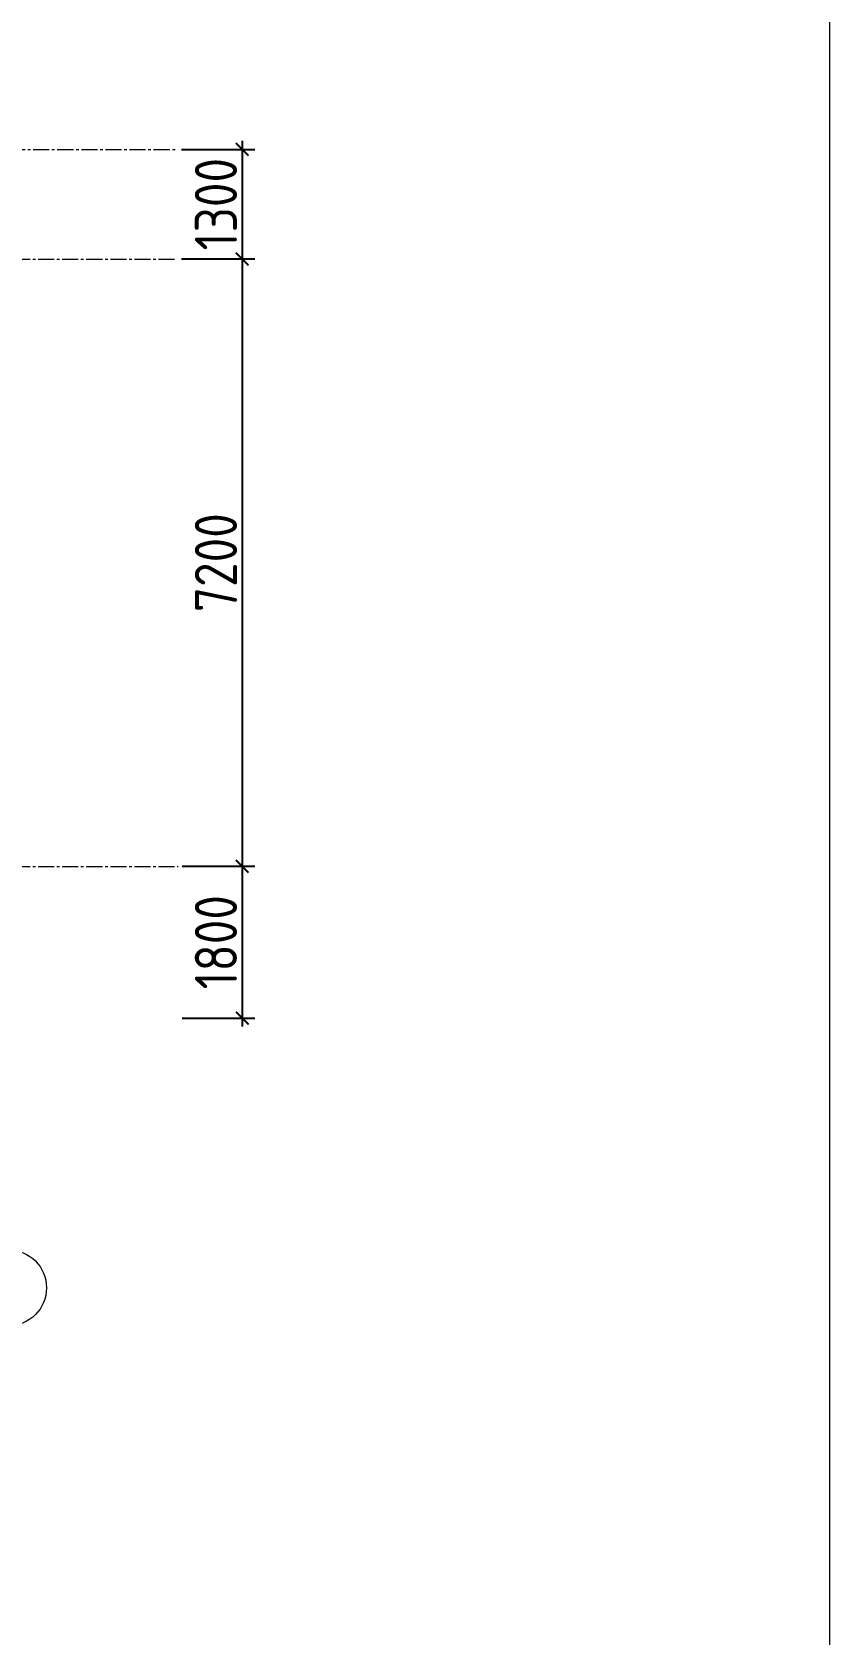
# Model space of a CAD drawing. Header units: millimetres. Extents: x 163705 to 1616509, y 81827 to 302547.
# Drawn here: x 921388 to 930852, y 133947 to 152950 of the extents above; entities that cross this region are included whole.
import ezdxf

# ---------------------------------------------------------------- set-up
doc = ezdxf.new("R2010")
doc.units = ezdxf.units.MM
doc.header["$LTSCALE"] = 10
doc.linetypes.add('CENTER2', pattern=[28.575, 19.05, -3.175, 3.175, -3.175])
for name, color, linetype, lineweight in [('1-中心线', 1, 'CENTER2', 0), ('1-图框层', 7, 'Continuous', 0), ('1-护栏', 4, 'Continuous', 18), ('1-标注', 3, 'Continuous', 0)]:
    doc.layers.add(name, color=color, linetype=linetype, lineweight=lineweight)
doc.styles.add('HZ', font='gbenor.shx', dxfattribs={"bigfont": 'gbcbig.shx'})
doc.dimstyles.new('100$0', dxfattribs={"dimscale": 100, "dimtxt": 5, "dimasz": 1.5, "dimexe": 1.5, "dimexo": 0.5, "dimtad": 1, "dimdec": 0, "dimdsep": 46, "dimtxsty": 'HZ', "dimblk": 'ARCHTICK', "dimcen": 2.5, "dimdle": 1, "dimclrd": 256, "dimclre": 256, "dimadec": 0, "dimazin": 0, "dimtfac": 1, "dimtdec": 0, "dimtmove": 0, "dimatfit": 3, "dimfxl": 0, "dimarcsym": 0})

# ---------------------------------------------------------------- blocks, each defined once
blk = doc.blocks.new('_ArchTick')
at = {"const_width": 0.15}
blk.add_lwpolyline([(-0.5, -0.5), (0.5, 0.5)], dxfattribs=at)
blk = doc.blocks.new('*D466')
at = {"layer": '1-标注', "lineweight": -2, "transparency": 16777216}
for p, q in [((923881, 151660), (923881, 150160)), ((923159, 151560), (924031, 151560)), ((923159, 150260), (924031, 150260))]:
    blk.add_line(p, q, dxfattribs=at)
at = {"layer": 'Defpoints', "transparency": 16777216}
for p in [(923109, 151560), (923109, 150260), (923881, 150260)]:
    blk.add_point(p, dxfattribs=at)
at = {"layer": '1-标注', "lineweight": -2, "transparency": 16777216, "xscale": 150, "yscale": 150, "zscale": 150}
for p, rotation in [((923881, 151560), 90), ((923881, 150260), 270)]:
    blk.add_blockref('_ArchTick', p, dxfattribs=dict(at, rotation=rotation))
at = {"layer": '1-标注', "transparency": 16777216, "insert": (923569, 150910), "char_height": 500, "attachment_point": 5, "rotation": 90, "style": 'HZ'}
blk.add_mtext('1300', dxfattribs=at)
blk = doc.blocks.new('*D467')
at = {"layer": '1-标注', "lineweight": -2, "transparency": 16777216}
for p, q in [((923881, 143160), (923881, 141160)), ((923169, 143060), (924031, 143060)), ((923169, 141260), (924031, 141260))]:
    blk.add_line(p, q, dxfattribs=at)
at = {"layer": 'Defpoints', "transparency": 16777216}
for p in [(923119, 143060), (923119, 141260), (923881, 141260)]:
    blk.add_point(p, dxfattribs=at)
at = {"layer": '1-标注', "lineweight": -2, "transparency": 16777216, "xscale": 150, "yscale": 150, "zscale": 150}
for p, rotation in [((923881, 143060), 90), ((923881, 141260), 270)]:
    blk.add_blockref('_ArchTick', p, dxfattribs=dict(at, rotation=rotation))
at = {"layer": '1-标注', "transparency": 16777216, "insert": (923569, 142160), "char_height": 500, "attachment_point": 5, "rotation": 90, "style": 'HZ'}
blk.add_mtext('1800', dxfattribs=at)
blk = doc.blocks.new('*D490')
at = {"layer": '1-标注', "lineweight": -2, "transparency": 16777216}
for p, q in [((923881, 150360), (923881, 142960)), ((923159, 150260), (924031, 150260)), ((923169, 143060), (924031, 143060))]:
    blk.add_line(p, q, dxfattribs=at)
at = {"layer": 'Defpoints', "transparency": 16777216}
for p in [(923109, 150260), (923119, 143060), (923881, 143060)]:
    blk.add_point(p, dxfattribs=at)
at = {"layer": '1-标注', "lineweight": -2, "transparency": 16777216, "xscale": 150, "yscale": 150, "zscale": 150}
for p, rotation in [((923881, 150260), 90), ((923881, 143060), 270)]:
    blk.add_blockref('_ArchTick', p, dxfattribs=dict(at, rotation=rotation))
at = {"layer": '1-标注', "transparency": 16777216, "insert": (923569, 146660), "char_height": 500, "attachment_point": 5, "rotation": 90, "style": 'HZ'}
blk.add_mtext('7200', dxfattribs=at)

msp = doc.modelspace()

# ---------------------------------------------------------------- linework, layer by layer
at = {"layer": '1-中心线'}
for p, q in [((871109.41, 151559.632), (923109.335, 151559.632)), ((858309.06, 150259.632), (923109.335, 150259.632)), ((858309.06, 143059.632), (923119.335, 143059.632))]:
    msp.add_line(p, q, dxfattribs=at)
at = {"layer": '1-图框层'}
msp.add_lwpolyline([(837136.881, 182847.525), (837136.881, 116107.316), (930852.226, 116107.316), (930852.226, 182847.525), (837136.881, 182847.525)], dxfattribs=at)
at = {"layer": '1-护栏'}
msp.add_circle((921109.06, 138062.793), 450, dxfattribs=at)

# ---------------------------------------------------------------- dimensions: what is measured, and where the dimension line sits
at = {"layer": '1-标注'}
for base, p1, p2, override, picture, middle in [((923881.11, 150259.632), (923109.335, 151559.632), (923109.335, 150259.632), {"dimtol": 0, "dimlim": 0, "dimtdec": 8, "dimtix": 1}, '*D466', (923568.61, 150909.632)), ((923881.11, 143059.632), (923109.335, 150259.632), (923119.335, 143059.632), {"dimtix": 1, "dimtmove": 1}, '*D490', (923568.61, 146659.632)), ((923881.11, 141259.632), (923119.335, 143059.632), (923119.335, 141259.632), {"dimtol": 0, "dimlim": 0, "dimtdec": 8, "dimtix": 1}, '*D467', (923568.61, 142159.632))]:
    dim = msp.add_linear_dim(base=base, p1=p1, p2=p2, angle=90, dimstyle='100$0', override=override, dxfattribs=at)
    dim.commit()
    dim.dimension.update_dxf_attribs({"geometry": picture, "text_midpoint": middle})

doc.saveas('drawing.dxf')
